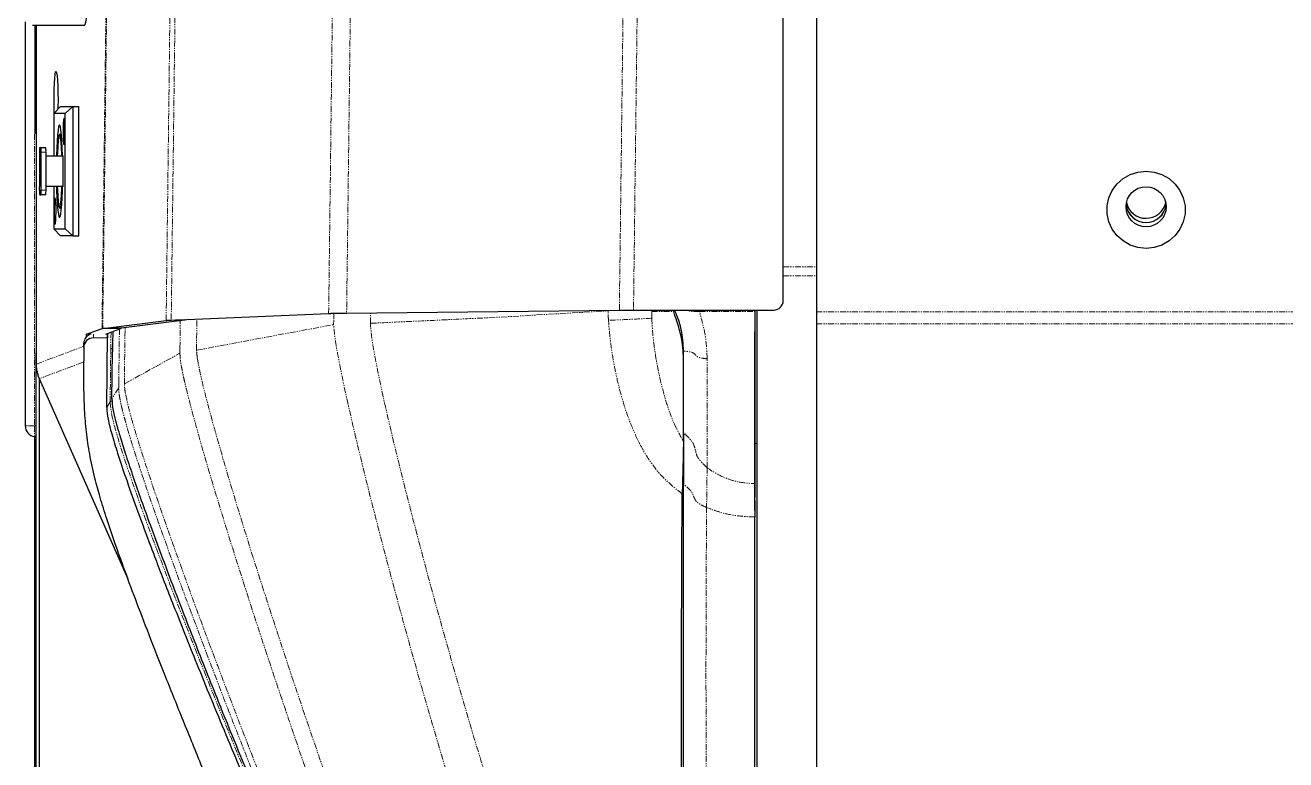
# Model space of a CAD drawing. Header units: millimetres. Extents: x -18594 to 273470, y -238787 to 48452.
# Drawn here: x 137776.7 to 138042.5, y -75215.9 to -75061.1 of the extents above; entities that cross this region are included whole.
import ezdxf

# ---------------------------------------------------------------- set-up
doc = ezdxf.new("R2010")
doc.units = ezdxf.units.MM
doc.linetypes.add('Xref AGV layout$0$PHANTOM', pattern=[2.5, 1.25, -0.25, 0.25, -0.25, 0.25, -0.25])
doc.layers.add('AM_BOR', color=4, linetype='Continuous', lineweight=25)

# ---------------------------------------------------------------- blocks, each defined once
blk = doc.blocks.new('Xref AGV layout$0$A$C343F789C')
at = {"color": 8, "linetype": 'Xref AGV layout$0$PHANTOM', "lineweight": 18}
for p, q in [((3454.32, 505.38), (3454.32, 992.69)), ((3451.83, 505.38), (3451.83, 989.76)), ((3442.33, 498.38), (3442.33, 505.38)), ((3444.2, 498.38), (3444.2, 505.38)), ((3451.77, 480.75), (3451.77, 492.39)), ((3479.6, 492.88), (3479.6, 492.39)), ((3486.12, 492.39), (3488.03, 492.36)), ((3451.77, 480.75), (3451.44, 480.6)), ((3451.77, 470.66), (3451.77, 475.3)), ((3102.17, 471.13), (3451.44, 466.82)), ((3451.44, 470.66), (3451.76, 470.65)), ((3451.77, 470.66), (3451.85, 470.66)), ((3451.46, 463.84), (3102.17, 468.15)), ((3453.06, 436.41), (3451.62, 461.45)), ((3102.17, 410.66), (3452.07, 406.34)), ((3454.24, 411.36), (3452.02, 411.39)), ((3452.15, 402.55), (3102.17, 406.86)), ((3452.05, 403.63), (3453.5, 403.62)), ((3453.5, 403.62), (3454.52, 403.59)), ((3459.91, 374.69), (3453.33, 374.77)), ((3102.17, 373.69), (3453.56, 369.36)), ((3453.63, 368.29), (3102.17, 372.63)), ((3459.39, 371.2), (3453.65, 371.27)), ((3459.39, 371.2), (3460.54, 371.18)), ((3102.17, 359.28), (3455.3, 354.92)), ((3455.33, 354.77), (3102.17, 359.12)), ((3467.01, 359.48), (3455.1, 359.63)), ((3466.68, 358.3), (3455.45, 358.44)), ((3456.11, 356.68), (3459.48, 356.62)), ((3470.79, 356.48), (3459.48, 356.62)), ((3467.85, 358.28), (3466.68, 358.3)), ((3467.85, 358.28), (3470.2, 356.84)), ((3470.79, 356.48), (3471.97, 355.75)), ((3456.51, 352.95), (3457.33, 352.95)), ((3462.84, 340.89), (3459.08, 350.93)), ((3462.38, 350.93), (3465.9, 341.54)), ((3418.17, 342.96), (3418.17, 341.96)), ((3426.17, 341.96), (3426.17, 342.96)), ((3414.39, 340.54), (3475.85, 340.54)), ((3425.42, 341.57), (3418.92, 341.57)), ((3462.03, 340.89), (3462.03, 340.88)), ((3475.85, 340.88), (3475.85, 340.54)), ((3475.85, 340.54), (3475.85, 338.58))]:
    blk.add_line(p, q, dxfattribs=at)
at = {"color": 7, "linetype": 'Continuous', "lineweight": 25}
for p, q in [((3104.17, 505.38), (3451.83, 505.38)), ((3451.83, 505.38), (3454.32, 505.38)), ((3454.32, 505.38), (3635.03, 505.38)), ((3449.47, 498.38), (3104.14, 498.38)), ((3451.44, 466.82), (3451.44, 496.38)), ((3479.6, 492.88), (3451.44, 492.88)), ((3451.44, 492.39), (3451.77, 492.39)), ((3626.79, 492.88), (3479.6, 492.88)), ((3488.03, 492.36), (3495.07, 492.4)), ((3493.69, 492.4), (3490.92, 492.39)), ((3629.4, 492.39), (3495.07, 492.4)), ((3451.44, 475.3), (3451.77, 475.3)), ((3452.07, 406.34), (3451.46, 463.84)), ((3453.56, 369.36), (3452.15, 402.55)), ((3453.53, 372.21), (3453.43, 372.39)), ((3453.53, 372.21), (3453.63, 368.29)), ((3455.2, 358.84), (3453.53, 372.21)), ((3455.3, 354.92), (3453.63, 368.29)), ((3455.2, 358.84), (3455.3, 354.92)), ((3465.9, 341.54), (3508.06, 360.22)), ((3455.33, 358.76), (3455.33, 354.77)), ((3455.91, 357.2), (3455.33, 358.76)), ((3456.51, 355.59), (3455.97, 357.05)), ((3470.2, 356.84), (3460.35, 356.96)), ((3456.55, 351.52), (3455.33, 354.77)), ((3471.97, 355.75), (3456.38, 355.95)), ((3456.38, 355.94), (3457.37, 355.93)), ((3456.39, 355.93), (3456.5, 355.93)), ((3456.5, 355.93), (3457.37, 355.93)), ((3456.5, 355.93), (3456.5, 355.64)), ((3457.37, 355.93), (3457.33, 352.95)), ((3391.42, 343.56), (3391.42, 351.05)), ((3456.55, 352.36), (3456.55, 351.52)), ((3457.04, 351.52), (3456.55, 351.52)), ((3459.3, 350.93), (3458.43, 350.93)), ((3459.3, 350.93), (3462.23, 350.93)), ((3435.82, 349.85), (3408.52, 349.85)), ((3408.52, 348.6), (3408.52, 349.85)), ((3408.52, 346.02), (3408.52, 348.6)), ((3408.52, 348.6), (3410.02, 347)), ((3408.52, 348.6), (3435.82, 348.6)), ((3434.32, 347), (3435.82, 348.6)), ((3435.82, 348.6), (3435.82, 349.85)), ((3435.82, 348.6), (3435.82, 346.02)), ((3408.52, 346.02), (3410.02, 344.63)), ((3410.02, 347), (3410.02, 344.63)), ((3434.32, 347), (3410.02, 347)), ((3414.42, 346.23), (3414.42, 345.81)), ((3418.67, 346.29), (3418.67, 346.45)), ((3418.92, 346.29), (3418.67, 346.29)), ((3425.42, 346.56), (3418.92, 346.56)), ((3418.92, 342.96), (3418.92, 346.56)), ((3425.42, 346.56), (3425.42, 342.96)), ((3425.67, 346.29), (3425.42, 346.29)), ((3425.67, 346.29), (3425.67, 346.45)), ((3429.92, 345.81), (3429.92, 346.23)), ((3434.32, 344.63), (3434.32, 347)), ((3434.32, 344.63), (3435.82, 346.02)), ((3391.42, 340.08), (3391.42, 343.56)), ((3410.02, 344.63), (3418.92, 344.63)), ((3417.17, 341.89), (3417.17, 342.89)), ((3426.17, 342.96), (3418.17, 342.96)), ((3425.42, 344.63), (3434.32, 344.63)), ((3427.17, 342.89), (3427.17, 341.89)), ((3391.42, 340.88), (3460.53, 340.88)), ((3396.77, 340.88), (3396.77, 340.58)), ((3414.22, 340.88), (3414.22, 340.58)), ((3417.17, 341.64), (3417.17, 341.89)), ((3426.17, 341.96), (3418.17, 341.96)), ((3418.17, 341.57), (3418.92, 341.57)), ((3418.92, 341.57), (3425.42, 341.57)), ((3418.92, 341.57), (3418.92, 341.57)), ((3426.17, 341.57), (3425.42, 341.57)), ((3425.42, 341.57), (3425.42, 341.57)), ((3427.17, 341.64), (3427.17, 341.89)), ((3460.53, 340.88), (3462.84, 340.89)), ((3462.03, 340.88), (3460.53, 340.88)), ((3657.36, 340.88), (3462.03, 340.88)), ((3465.86, 341.52), (3553, 341.52)), ((3549.37, 340.58), (3478.13, 340.58)), ((3390.67, 338.58), (3475.85, 338.58))]:
    blk.add_line(p, q, dxfattribs=at)
at = {"color": 7, "linetype": 'Continuous', "lineweight": 25, "flags": 128}
for points in [[(3422.19, 574.88), (3422.37, 576.6), (3422.89, 578.24), (3423.74, 579.73), (3424.88, 581.01), (3426.25, 582.03), (3427.8, 582.73), (3429.47, 583.09), (3431.17, 583.09), (3432.83, 582.73), (3434.38, 582.03), (3435.76, 581.01), (3436.89, 579.73), (3437.74, 578.24), (3438.27, 576.6), (3438.44, 574.88), (3438.27, 573.17), (3437.74, 571.53), (3436.89, 570.03), (3435.76, 568.75), (3434.38, 567.74), (3432.83, 567.04), (3431.17, 566.68), (3429.47, 566.68), (3427.8, 567.04), (3426.25, 567.74), (3424.88, 568.75), (3423.74, 570.03), (3422.89, 571.53), (3422.37, 573.17), (3422.19, 574.88)], [(3391.42, 351.05), (3391.28, 351.19), (3390.79, 351.34), (3389.97, 351.48), (3388.83, 351.62), (3387.4, 351.74), (3385.72, 351.84), (3383.84, 351.92), (3381.78, 351.99), (3379.62, 352.03), (3377.39, 352.04), (3375.16, 352.03), (3372.98, 352), (3370.9, 351.94), (3368.97, 351.86), (3367.25, 351.76), (3365.77, 351.64), (3364.57, 351.51)], [(3416.52, 346.74), (3416.33, 346.81), (3415.8, 346.87), (3414.99, 346.91), (3414.02, 346.93), (3413.02, 346.92), (3412.11, 346.89), (3411.43, 346.84), (3411.06, 346.77), (3411.06, 346.7), (3411.43, 346.64), (3412.11, 346.58), (3413.02, 346.55), (3414.02, 346.55), (3414.99, 346.57), (3415.8, 346.61), (3416.33, 346.67), (3416.52, 346.74)], [(3418.92, 346.45), (3417.29, 346.4), (3415.78, 346.33), (3414.5, 346.23), (3413.5, 346.12), (3412.81, 346), (3412.46, 345.88), (3412.46, 345.75), (3412.81, 345.62), (3413.5, 345.5), (3414.5, 345.39), (3415.78, 345.3), (3417.29, 345.22), (3418.92, 345.17)], [(3418.67, 346.29), (3417.28, 346.23), (3416.12, 346.15), (3415.23, 346.05), (3414.65, 345.94), (3414.42, 345.83), (3414.54, 345.72), (3415.01, 345.6), (3415.81, 345.5), (3416.89, 345.42), (3418.22, 345.35), (3418.92, 345.32)], [(3431.92, 345.81), (3431.74, 345.94), (3431.22, 346.07), (3430.37, 346.18), (3429.22, 346.28), (3427.82, 346.37), (3426.22, 346.43), (3425.42, 346.45)], [(3425.42, 345.32), (3426.12, 345.35), (3427.44, 345.42), (3428.53, 345.5), (3429.32, 345.6), (3429.79, 345.72), (3429.91, 345.83), (3429.68, 345.94), (3429.11, 346.05), (3428.22, 346.15), (3427.06, 346.23), (3425.67, 346.29)], [(3425.42, 345.17), (3426.22, 345.19), (3427.82, 345.26), (3429.22, 345.34), (3430.37, 345.44), (3431.22, 345.56), (3431.74, 345.68), (3431.92, 345.81)], [(3409.94, 344.7), (3409.38, 344.68), (3407.92, 344.65), (3406.42, 344.65), (3404.96, 344.68), (3403.64, 344.73), (3402.55, 344.8), (3401.74, 344.89), (3401.27, 344.99), (3401.18, 345.09), (3401.46, 345.2), (3402.1, 345.29), (3403.06, 345.37), (3404.28, 345.43), (3405.68, 345.47), (3407.17, 345.49), (3407.17, 345.49)], [(3407.17, 345.49), (3408.66, 345.47), (3409.12, 345.46)], [(3433.32, 344.89), (3433.13, 344.96), (3432.6, 345.02), (3431.79, 345.06), (3430.82, 345.08), (3429.82, 345.07), (3428.91, 345.04), (3428.23, 344.99), (3427.87, 344.92), (3427.87, 344.85), (3428.23, 344.79), (3428.91, 344.74), (3429.82, 344.7), (3430.82, 344.7), (3431.79, 344.72), (3432.6, 344.76), (3433.13, 344.82), (3433.32, 344.89)]]:
    blk.add_lwpolyline(points, dxfattribs=at)
at = {"color": 8, "linetype": 'Xref AGV layout$0$PHANTOM', "lineweight": 18, "flags": 128}
for points in [[(3460.08, 477.39), (3460.9, 477.38), (3461.73, 477.37)], [(3477.32, 477.39), (3478.23, 477.37), (3479.15, 477.34)], [(3488.17, 477.39), (3489.18, 477.24), (3490.19, 477.08)], [(3459.91, 374.69), (3457.21, 389.15), (3454.52, 403.59)], [(3467.01, 359.48), (3463.78, 365.33), (3460.54, 371.18)]]:
    blk.add_lwpolyline(points, dxfattribs=at)
at = {"color": 7, "linetype": 'Continuous', "lineweight": 25}
blk.add_circle((3429.68, 574.89), 4.23, dxfattribs=at)
blk.add_circle((3429.68, 574.89), 4.23, dxfattribs=at)
for centre, radius, start, end in [((3427.87, 574.91), 4.23, 359.6831, 77.6964), ((3428.74, 574.91), 4.23, 359.6549, 83.638), ((3428.72, 574.88), 4.26, 276.4878, 83.5122), ((3427.88, 574.86), 4.23, 282.2518, 0.3696), ((3428.74, 574.85), 4.22, 276.3064, 0.4015), ((3449.45, 496.4), 1.99, 359.5657, 89.5559), ((3458.45, 352.91), 1.98, 193.5199, 269.6328), ((3459.32, 352.91), 1.99, 178.8776, 269.5516), ((3417.92, 339.32), 3.64, 86.0827, 101.9023), ((3426.42, 339.32), 3.64, 78.097, 93.9177), ((3417.92, 338.32), 3.65, 86.0871, 101.8912), ((3417.92, 345.21), 3.65, 258.1089, 273.906), ((3426.42, 338.32), 3.65, 78.1082, 93.9133), ((3426.42, 345.21), 3.65, 266.0935, 281.8918), ((3475.85, 340.88), 2.3, 270, 351.3731), ((3477.83, 340.58), 0.3, 351.3731, 90)]:
    blk.add_arc(centre, radius, start, end, dxfattribs=at)
for centre, major_axis, ratio, start_param, end_param in [((3460.72, 457.39), (20.1, 0), 0.995043, 2.032626, 2.050993), ((3463.82, 358.34), (20, 0), 0.069937, 4.308889, 4.53785)]:
    blk.add_ellipse(centre, major_axis=major_axis, ratio=ratio, start_param=start_param, end_param=end_param, dxfattribs=at)
for points, knots in [([(3451.44, 492.39), (3451.98, 492.39), (3453.42, 492.39), (3455.88, 492.39), (3459.24, 492.39), (3463.3, 492.39), (3469.37, 492.39), (3477.05, 492.39), (3483.08, 492.39), (3486.12, 492.39)], [0, 0, 0, 0, 0.043491, 0.116015, 0.205109, 0.327597, 0.464562, 0.730287, 1, 1, 1, 1]), ([(3451.77, 492.39), (3452.91, 492.39), (3455.49, 492.37), (3459.59, 492.33), (3464.4, 492.31), (3470.91, 492.29), (3478.88, 492.3), (3484.97, 492.34), (3488.03, 492.36)], [0, 0, 0, 0, 0.088423, 0.198951, 0.331899, 0.482326, 0.739476, 1, 1, 1, 1]), ([(3486.12, 492.39), (3487.29, 492.39), (3488.9, 492.39), (3490.5, 492.39), (3490.94, 492.39)], [0, 0, 0, 0, 0.727288, 1, 1, 1, 1]), ([(3460.08, 477.39), (3458.56, 477.31), (3456.54, 477.19), (3454.05, 476.5), (3452.68, 476.04), (3451.82, 475.64), (3451.44, 475.46)], [0, 0, 0, 0, 0.519963, 0.693557, 0.865638, 1, 1, 1, 1]), ([(3461.73, 477.37), (3460.17, 477.28), (3458.07, 477.16), (3455.43, 476.49), (3453.69, 475.93), (3452.45, 475.52), (3451.77, 475.3)], [0, 0, 0, 0, 0.469731, 0.631242, 0.798566, 1, 1, 1, 1]), ([(3477.32, 477.39), (3474.49, 477.39), (3468.79, 477.39), (3463, 477.39), (3460.08, 477.39)], [0, 0, 0, 0, 0.495865, 1, 1, 1, 1]), ([(3479.15, 477.34), (3476.3, 477.34), (3470.54, 477.35), (3464.69, 477.36), (3461.73, 477.37)], [0, 0, 0, 0, 0.494124, 1, 1, 1, 1]), ([(3704.17, 477.35), (3704.08, 475.06), (3703.91, 470.53), (3703.12, 464.3), (3701.85, 458.8), (3700.09, 454.04), (3697.63, 449.73), (3695.06, 446.75), (3692.7, 444.78), (3690.61, 443.34), (3687.74, 441.58), (3683.95, 439.4), (3679.21, 436.8), (3673.17, 433.58), (3665.8, 429.75), (3657.08, 425.33), (3647.43, 420.55), (3636.22, 415.11), (3623.48, 409.06), (3609.25, 402.47), (3594.37, 395.76), (3579.07, 389.05), (3563.7, 382.49), (3550.21, 376.87), (3538.82, 372.22), (3529.66, 368.54), (3521.16, 365.19), (3513.48, 362.23), (3506.7, 359.69), (3500.79, 357.57), (3495.65, 355.83), (3491.1, 354.41), (3486.56, 353.16), (3481.95, 352.14), (3477.14, 351.42), (3472.41, 351.06), (3467.46, 350.93), (3464.04, 350.93), (3462.23, 350.93)], [0, 0, 0, 0, 0.023814, 0.046919, 0.064947, 0.082346, 0.099332, 0.116388, 0.123, 0.131409, 0.142917, 0.158255, 0.177249, 0.19964, 0.230034, 0.264353, 0.302168, 0.343049, 0.395117, 0.450198, 0.507567, 0.566466, 0.625558, 0.683057, 0.7199, 0.754663, 0.786799, 0.815763, 0.841143, 0.86282, 0.881706, 0.89823, 0.912825, 0.931201, 0.947836, 0.964018, 0.981003, 1, 1, 1, 1]), ([(3477.32, 477.39), (3479.16, 477.39), (3482.83, 477.39), (3486.39, 477.39), (3488.17, 477.39)], [0, 0, 0, 0, 0.500005, 1, 1, 1, 1]), ([(3479.15, 477.34), (3481.02, 477.31), (3484.76, 477.24), (3488.38, 477.14), (3490.19, 477.08)], [0, 0, 0, 0, 0.499494, 1, 1, 1, 1]), ([(3626.6, 477.39), (3623.45, 477.39), (3617.32, 477.39), (3608.42, 477.39), (3600.05, 477.39), (3591.64, 477.39), (3583.24, 477.39), (3574.57, 477.39), (3566.01, 477.39), (3554.45, 477.39), (3539.99, 477.39), (3522.65, 477.39), (3505.33, 477.39), (3493.89, 477.39), (3488.17, 477.39)], [0, 0, 0, 0, 0.068199, 0.132467, 0.192827, 0.249305, 0.314398, 0.374512, 0.436964, 0.499513, 0.624562, 0.74948, 0.874773, 1, 1, 1, 1]), ([(3628.52, 477.17), (3625.37, 477.16), (3619.25, 477.15), (3610.34, 477.13), (3601.97, 477.11), (3593.56, 477.09), (3585.16, 477.06), (3576.49, 477.04), (3567.93, 477.01), (3556.36, 476.97), (3541.91, 476.93), (3524.57, 476.93), (3507.29, 477), (3495.89, 477.05), (3490.19, 477.08)], [0, 0, 0, 0, 0.068246, 0.132559, 0.192964, 0.249485, 0.314628, 0.374791, 0.437295, 0.499895, 0.625027, 0.749952, 0.875104, 1, 1, 1, 1]), ([(3451.46, 463.84), (3451.45, 463.93), (3451.45, 464.09), (3451.45, 464.35), (3451.45, 464.59), (3451.45, 464.83), (3451.45, 465.07), (3451.44, 465.32), (3451.44, 465.6), (3451.44, 465.94), (3451.44, 466.35), (3451.44, 466.65), (3451.44, 466.82)], [0, 0, 0, 0, 0.089945, 0.177198, 0.261761, 0.343637, 0.422827, 0.499335, 0.598796, 0.6995, 0.837009, 1, 1, 1, 1]), ([(3470.2, 356.84), (3470.92, 356.9), (3472.49, 357.03), (3475.04, 357.69), (3478.12, 358.55), (3481.86, 359.73), (3486.2, 361.18), (3491.02, 362.85), (3498.51, 365.55), (3508.59, 369.32), (3521.21, 374.2), (3535.86, 380.02), (3552.18, 386.69), (3569.84, 394.11), (3586.57, 401.34), (3601.76, 408.1), (3615.4, 414.34), (3627.51, 420.09), (3637.04, 424.74), (3642.49, 427.56), (3644.25, 428.48)], [0, 0, 0, 0, 0.011407, 0.024691, 0.04166, 0.062298, 0.0872, 0.114492, 0.14351, 0.213931, 0.285965, 0.358836, 0.464938, 0.566645, 0.663837, 0.755031, 0.831312, 0.902472, 0.968415, 1, 1, 1, 1]), ([(3471.97, 355.75), (3472.79, 355.83), (3474.68, 356.01), (3477.86, 356.9), (3481.96, 358.14), (3487.13, 359.88), (3493.41, 362.11), (3499.27, 364.29), (3504.49, 366.27), (3508.94, 367.98), (3514, 369.96), (3519.79, 372.25), (3526.3, 374.86), (3533.44, 377.77), (3540.96, 380.88), (3548.25, 383.93), (3554.83, 386.72), (3560.35, 389.08), (3564.85, 391.02), (3570.81, 393.61), (3578.25, 396.88), (3587.17, 400.87), (3595.15, 404.48), (3602.35, 407.8), (3608.94, 410.88), (3615.09, 413.8), (3621.73, 417), (3628.74, 420.45), (3635.8, 424), (3640.14, 426.27), (3642.1, 427.3)], [0, 0, 0, 0, 0.013217, 0.030338, 0.053386, 0.082852, 0.118877, 0.161533, 0.184379, 0.209559, 0.238948, 0.272623, 0.310585, 0.352837, 0.397904, 0.442634, 0.481258, 0.513778, 0.540192, 0.560744, 0.619276, 0.672152, 0.71937, 0.761454, 0.800743, 0.837519, 0.871781, 0.92044, 0.964217, 1, 1, 1, 1]), ([(3452.15, 402.55), (3452.15, 402.59), (3452.15, 402.69), (3452.14, 402.85), (3452.14, 403.01), (3452.13, 403.17), (3452.13, 403.33), (3452.12, 403.5), (3452.12, 403.67), (3452.11, 403.84), (3452.11, 404.01), (3452.1, 404.28), (3452.09, 404.68), (3452.09, 405.14), (3452.08, 405.55), (3452.08, 405.93), (3452.07, 406.2), (3452.07, 406.34)], [0, 0, 0, 0, 0.054715, 0.108333, 0.160855, 0.212282, 0.262613, 0.31185, 0.359993, 0.407043, 0.453, 0.497866, 0.623741, 0.748378, 0.824843, 0.908715, 1, 1, 1, 1]), ([(3453.63, 368.29), (3453.62, 368.31), (3453.62, 368.35), (3453.61, 368.42), (3453.61, 368.49), (3453.6, 368.57), (3453.59, 368.65), (3453.59, 368.73), (3453.58, 368.81), (3453.58, 368.94), (3453.57, 369.11), (3453.56, 369.27), (3453.56, 369.36)], [0, 0, 0, 0, 0.096312, 0.188893, 0.277741, 0.362858, 0.444243, 0.521896, 0.595818, 0.666009, 0.824809, 1, 1, 1, 1]), ([(3391.42, 340.58), (3391.58, 340.58), (3393.29, 340.58), (3395.11, 340.58), (3396.77, 340.58)], [0, 0, 0, 0, 0.092479, 1, 1, 1, 1]), ([(3396.77, 340.58), (3398.02, 340.58), (3400.52, 340.58), (3404.2, 340.58), (3407.86, 340.58), (3411.39, 340.58), (3413.28, 340.58), (3414.22, 340.58)], [0, 0, 0, 0, 0.186774, 0.373502, 0.560223, 0.780122, 1, 1, 1, 1]), ([(3462.84, 340.89), (3462.92, 340.89), (3463.06, 340.89), (3463.33, 340.9), (3463.79, 340.94), (3464.45, 341.05), (3465.08, 341.22), (3465.49, 341.37), (3465.72, 341.46), (3465.83, 341.51), (3465.9, 341.54)], [0, 0, 0, 0, 0.071493, 0.1277312, 0.2551459, 0.5078227, 0.7564023, 0.8788791, 0.9307085, 1, 1, 1, 1])]:
    blk.add_open_spline(points, degree=3, knots=knots, dxfattribs=at)
at = {"color": 8, "linetype": 'Xref AGV layout$0$PHANTOM', "lineweight": 18}
for points, knots in [([(3484.67, 482.33), (3485.11, 482.97), (3485.98, 484.24), (3487.04, 486.59), (3487.85, 489.3), (3487.97, 491.34), (3488.03, 492.36)], [0, 0, 0, 0, 0.219728, 0.439559, 0.719912, 1, 1, 1, 1]), ([(3495.07, 492.4), (3495.01, 491.12), (3494.9, 488.58), (3494.16, 485.15), (3493.38, 483.1), (3493.05, 482.22)], [0, 0, 0, 0, 0.3639931, 0.7286852, 1, 1, 1, 1]), ([(3461.72, 482.36), (3460.07, 482.28), (3457.6, 482.17), (3454.31, 481.41), (3452.61, 480.97), (3451.77, 480.75)], [0, 0, 0, 0, 0.499843, 0.74999, 1, 1, 1, 1]), ([(3461.72, 482.36), (3461.69, 482.06), (3461.64, 481.61), (3461.54, 481.04), (3461.44, 480.65), (3461.32, 480.34), (3461.13, 480.05), (3460.85, 479.84), (3460.56, 479.62), (3460.35, 479.1), (3460.25, 478.71), (3460.15, 478.14), (3460.1, 477.69), (3460.08, 477.39)], [0, 0, 0, 0, 0.12511, 0.187721, 0.250244, 0.312733, 0.375297, 0.500487, 0.68726, 0.74976, 0.812283, 0.87489, 1, 1, 1, 1]), ([(3484.67, 482.33), (3480.89, 482.33), (3473.31, 482.33), (3465.58, 482.35), (3461.72, 482.36)], [0, 0, 0, 0, 0.500013, 1, 1, 1, 1]), ([(3484.67, 482.33), (3484.41, 482.06), (3483.89, 481.53), (3483.18, 480.83), (3482.54, 480.38), (3481.86, 480.05), (3480.83, 479.83), (3479.77, 479.58), (3478.81, 478.9), (3478.1, 478.2), (3477.58, 477.66), (3477.32, 477.39)], [0, 0, 0, 0, 0.125226, 0.250102, 0.31266, 0.37523, 0.500416, 0.687337, 0.749894, 0.874772, 1, 1, 1, 1]), ([(3484.67, 482.33), (3486.08, 482.32), (3488.9, 482.3), (3491.66, 482.25), (3493.05, 482.22)], [0, 0, 0, 0, 0.5, 1, 1, 1, 1]), ([(3493.05, 482.22), (3492.86, 481.81), (3492.61, 481.23), (3492.21, 480.58), (3491.87, 480.15), (3491.44, 479.8), (3490.95, 479.58), (3490.41, 479.4), (3489.88, 479.12), (3489.41, 478.77), (3488.83, 478.24), (3488.45, 477.75), (3488.17, 477.39)], [0, 0, 0, 0, 0.172637, 0.23733, 0.293581, 0.395526, 0.496878, 0.59887, 0.702621, 0.75997, 0.82573, 1, 1, 1, 1]), ([(3629.18, 482.27), (3617.83, 482.26), (3595.13, 482.23), (3561.09, 482.2), (3526.99, 482.05), (3504.36, 482.16), (3493.05, 482.22)], [0, 0, 0, 0, 0.250001, 0.500002, 0.750003, 1, 1, 1, 1]), ([(3451.77, 480.75), (3451.76, 480.32), (3451.76, 479.73), (3451.71, 479.07), (3451.65, 478.62), (3451.56, 478.28), (3451.48, 478.13), (3451.44, 478.07)], [0, 0, 0, 0, 0.352527, 0.484762, 0.600817, 0.815805, 1, 1, 1, 1]), ([(3453.52, 476.3), (3453.44, 476.28), (3453.3, 476.24), (3453.15, 476.18), (3453.08, 476.15)], [0, 0, 0, 0, 0.524494, 1, 1, 1, 1]), ([(3453.16, 470.67), (3454.43, 470.74), (3456.87, 470.88), (3460.33, 471.33), (3463.64, 471.92), (3467.24, 472.68), (3471.12, 473.76), (3475.26, 475.23), (3477.85, 476.64), (3479.15, 477.34)], [0, 0, 0, 0, 0.135631, 0.261816, 0.385971, 0.509346, 0.673244, 0.836777, 1, 1, 1, 1]), ([(3490.19, 477.08), (3489.1, 475.71), (3486.9, 472.97), (3482.79, 469.82), (3478.34, 467.38), (3473.99, 465.63), (3469.86, 464.32), (3465.98, 463.31), (3462.01, 462.53), (3457.92, 461.89), (3455.06, 461.66), (3453.6, 461.54)], [0, 0, 0, 0, 0.1238001, 0.2478591, 0.3716494, 0.4952913, 0.5942369, 0.6933984, 0.7930435, 0.8939345, 1, 1, 1, 1]), ([(3635.85, 476.99), (3635.64, 475.91), (3635.24, 473.75), (3634.17, 470.42), (3632.64, 467.09), (3630.36, 463.52), (3627.33, 460.09), (3623.61, 456.95), (3619.05, 453.87), (3613.68, 450.89), (3605.51, 446.99), (3595.19, 442.81), (3582.74, 438.3), (3570.25, 434.11), (3553.55, 428.79), (3532.58, 422.54), (3506.27, 415.26), (3484.06, 409.57), (3469.5, 406.21), (3463.81, 405.05), (3461.73, 404.64), (3459.58, 404.25), (3457.21, 403.85), (3455.47, 403.68), (3454.52, 403.59)], [0, 0, 0, 0, 0.015281, 0.030762, 0.04863, 0.066468, 0.089937, 0.112951, 0.135621, 0.169219, 0.202551, 0.268812, 0.334866, 0.400837, 0.466769, 0.598598, 0.730461, 0.878385, 0.943867, 0.954268, 0.964724, 0.975367, 0.986405, 1, 1, 1, 1]), ([(3628.52, 477.17), (3628.32, 476.29), (3627.91, 474.52), (3626.84, 471.75), (3625.17, 469.03), (3622.47, 466.03), (3618.9, 463.09), (3614.55, 460.23), (3610.03, 457.77), (3605.43, 455.57), (3597.16, 451.95), (3585.09, 447.37), (3569.24, 441.88), (3549.68, 435.58), (3526.37, 428.66), (3500.33, 421.49), (3479.64, 416.28), (3467.21, 413.47), (3462.12, 412.47), (3459.9, 412.06), (3457.56, 411.64), (3455.9, 411.49), (3455.03, 411.4)], [0, 0, 0, 0, 0.013379, 0.026768, 0.043823, 0.060821, 0.087872, 0.114801, 0.14164, 0.168426, 0.195174, 0.284216, 0.373225, 0.46222, 0.611715, 0.761231, 0.892979, 0.951296, 0.962869, 0.974567, 0.98656, 1, 1, 1, 1]), ([(3460.54, 371.18), (3461.12, 371.22), (3462.14, 371.29), (3463.53, 371.54), (3464.73, 371.78), (3465.88, 372.02), (3467, 372.28), (3469.45, 372.87), (3474.51, 374.19), (3484.46, 377.01), (3502.03, 382.34), (3527.1, 390.46), (3557.32, 400.82), (3583.4, 410.3), (3604.14, 418.28), (3619.63, 424.51), (3635.04, 431.09), (3647.26, 436.77), (3656.3, 441.47), (3662.28, 444.84), (3668.17, 448.53), (3673.92, 452.69), (3678.68, 456.92), (3682.38, 461.13), (3685.1, 465.11), (3687.23, 469.49), (3688.49, 473.44), (3688.95, 475.89), (3689.12, 476.75)], [0, 0, 0, 0, 0.0064863, 0.0114486, 0.0160759, 0.0205645, 0.0249843, 0.0293727, 0.0497614, 0.085819, 0.1499186, 0.264169, 0.39393, 0.5237186, 0.588654, 0.6536469, 0.7187518, 0.784119, 0.8104251, 0.8368723, 0.8635366, 0.8905514, 0.9181549, 0.935828, 0.9538596, 0.972111, 0.9902767, 1, 1, 1, 1]), ([(3684.45, 477.01), (3684.31, 476.3), (3683.87, 474.11), (3682.7, 470.54), (3680.66, 466.51), (3678.1, 462.84), (3674.6, 458.89), (3670.08, 454.85), (3664.57, 450.8), (3658.87, 447.18), (3653.05, 443.88), (3644.22, 439.27), (3632.25, 433.69), (3617.13, 427.24), (3601.91, 421.13), (3580.32, 412.85), (3552.22, 402.72), (3518.92, 391.45), (3492.49, 383.08), (3476.67, 378.49), (3470.22, 376.79), (3467.44, 376.09), (3464.55, 375.4), (3462.54, 375.05), (3461.5, 374.86)], [0, 0, 0, 0, 0.008263, 0.025634, 0.043062, 0.060409, 0.077615, 0.104831, 0.131745, 0.158443, 0.184995, 0.211446, 0.277277, 0.342902, 0.408438, 0.473927, 0.620538, 0.767128, 0.89625, 0.953306, 0.964592, 0.975964, 0.987532, 1, 1, 1, 1]), ([(3626.6, 477.39), (3617.36, 477.39), (3598.87, 477.39), (3571.14, 477.39), (3543.4, 477.39), (3515.62, 477.39), (3497.32, 477.39), (3488.17, 477.39)], [0, 0, 0, 0, 0.200001, 0.400002, 0.600003, 0.800004, 1, 1, 1, 1]), ([(3451.85, 470.66), (3452.05, 470.65), (3452.49, 470.65), (3452.93, 470.66), (3453.16, 470.67)], [0, 0, 0, 0, 0.453598, 1, 1, 1, 1]), ([(3453.16, 470.67), (3453.25, 469.09), (3453.42, 465.93), (3453.54, 463), (3453.6, 461.54)], [0, 0, 0, 0, 0.5020009, 1, 1, 1, 1]), ([(3451.84, 461.45), (3451.8, 461.45), (3451.73, 461.45), (3451.66, 461.45), (3451.62, 461.45)], [0, 0, 0, 0, 0.528907, 1, 1, 1, 1]), ([(3453.6, 461.54), (3453.37, 461.53), (3452.79, 461.49), (3452.2, 461.47), (3451.84, 461.46)], [0, 0, 0, 0, 0.40058, 1, 1, 1, 1]), ([(3686.22, 456.47), (3684.93, 455.15), (3681.98, 452.13), (3676.79, 448.11), (3671.04, 444.11), (3665.14, 440.44), (3656.19, 435.28), (3644, 428.96), (3628.57, 421.56), (3613.02, 414.49), (3590.92, 404.85), (3562.11, 392.94), (3527.9, 379.58), (3500.73, 369.59), (3484.44, 364.07), (3477.81, 362.01), (3474.95, 361.16), (3471.97, 360.33), (3469.91, 359.9), (3468.84, 359.68)], [0, 0, 0, 0, 0.0231903, 0.0529267, 0.082277, 0.1113839, 0.1403313, 0.2122382, 0.2838289, 0.3552844, 0.4266712, 0.5864581, 0.7462102, 0.8869309, 0.9491215, 0.961426, 0.9738243, 0.9864378, 1, 1, 1, 1]), ([(3454.24, 411.36), (3454.2, 412.3), (3453.95, 417.56), (3453.56, 425.9), (3453.21, 433.31), (3453.06, 436.41)], [0, 0, 0, 0, 0.1123338, 0.6293602, 1, 1, 1, 1]), ([(3644.15, 428.41), (3639.02, 425.88), (3628.77, 420.81), (3613.18, 413.66), (3592.29, 404.42), (3565.97, 393.35), (3538.79, 382.52), (3516.14, 373.88), (3498.79, 367.52), (3484.98, 362.75), (3476.82, 360.22), (3473.72, 359.37), (3472.72, 359.11), (3471.7, 358.86), (3470.61, 358.63), (3469.33, 358.37), (3468.39, 358.32), (3467.85, 358.28)], [0, 0, 0, 0, 0.090549, 0.180932, 0.271229, 0.451698, 0.632119, 0.733185, 0.834349, 0.923696, 0.963543, 0.968872, 0.974243, 0.979755, 0.985446, 0.991663, 1, 1, 1, 1]), ([(3470.79, 356.48), (3471.82, 356.59), (3473.89, 356.82), (3476.86, 357.67), (3481.15, 358.94), (3488.52, 361.41), (3504.1, 367.04), (3526.44, 375.75), (3553.72, 386.91), (3578.54, 397.52), (3600.94, 407.48), (3620.91, 416.76), (3635.94, 424.08), (3644.24, 428.44), (3646.04, 429.39)], [0, 0, 0, 0, 0.016174, 0.032388, 0.048604, 0.086828, 0.155084, 0.310213, 0.465344, 0.620475, 0.736306, 0.852136, 0.967965, 1, 1, 1, 1]), ([(3455.03, 411.4), (3454.9, 411.39), (3454.64, 411.37), (3454.38, 411.37), (3454.24, 411.36)], [0, 0, 0, 0, 0.488037, 1, 1, 1, 1]), ([(3461.5, 374.86), (3461.27, 374.83), (3460.75, 374.76), (3460.22, 374.72), (3459.91, 374.69)], [0, 0, 0, 0, 0.43032, 1, 1, 1, 1]), ([(3468.84, 359.68), (3468.58, 359.64), (3467.98, 359.54), (3467.37, 359.51), (3467.01, 359.48)], [0, 0, 0, 0, 0.4259561, 1, 1, 1, 1]), ([(3459.62, 356.97), (3459.62, 356.96), (3459.6, 356.86), (3459.56, 356.71), (3459.51, 356.65), (3459.48, 356.62)], [0, 0, 0, 0, 0.059045, 0.373612, 1, 1, 1, 1]), ([(3470.79, 356.48), (3470.76, 356.51), (3470.7, 356.57), (3470.65, 356.73), (3470.63, 356.85), (3470.62, 356.89)], [0, 0, 0, 0, 0.589958, 0.885217, 1, 1, 1, 1]), ([(3475.85, 340.54), (3476.15, 340.54), (3476.74, 340.54), (3477.5, 340.54), (3478.02, 340.54), (3478.09, 340.54), (3478.12, 340.54)], [0, 0, 0, 0, 0.249996, 0.499994, 0.749996, 1, 1, 1, 1])]:
    blk.add_open_spline(points, degree=3, knots=knots, dxfattribs=at)
at = {"color": 7, "linetype": 'Continuous', "lineweight": 25}
for points in [[(3455.33, 358.76), (3455.29, 358.77), (3455.24, 358.8), (3455.2, 358.84)], [(3455.33, 354.77), (3455.32, 354.79), (3455.31, 354.85), (3455.3, 354.92)]]:
    blk.add_open_spline(points, degree=3, dxfattribs=at)
blk = doc.blocks.new('Xref AGV layout$0$Double AGV')
at = {"rotation": 180}
blk.add_blockref('Xref AGV layout$0$A$C343F789C', (37738.25, -233241.91), dxfattribs=at)
blk = doc.blocks.new('Xref AGV layout')
at = {"rotation": 89.99999999999999}
blk.add_blockref('Xref AGV layout$0$Double AGV', (-95803.78, -109407.9), dxfattribs=at)

msp = doc.modelspace()

# ---------------------------------------------------------------- block references
at = {"layer": 'AM_BOR'}
msp.add_blockref('Xref AGV layout', (0, 0), dxfattribs=at)

doc.saveas('drawing.dxf')
